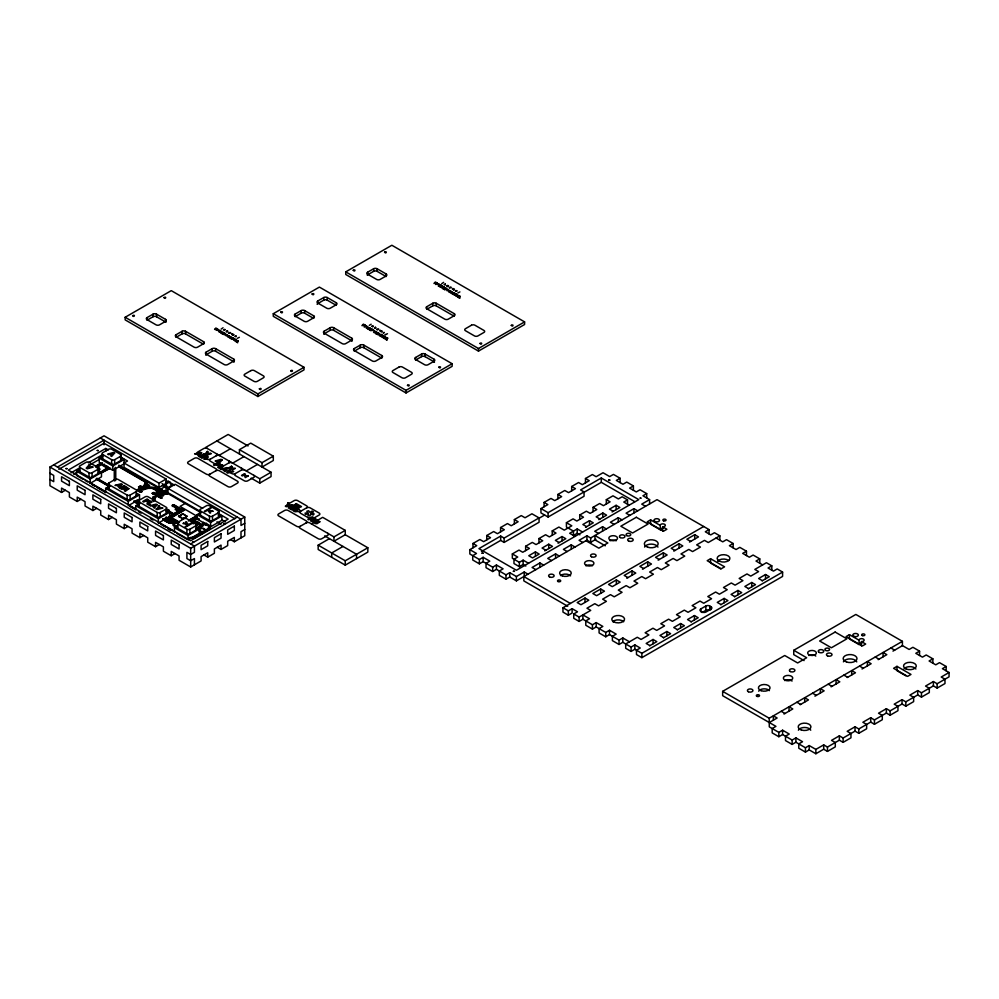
<?xml version="1.0" encoding="UTF-8"?>
<svg xmlns="http://www.w3.org/2000/svg" width="999" height="999" viewBox="0 0 999 999"><rect width="100%" height="100%" fill="white"/><g stroke="black" fill="none" stroke-linecap="round" stroke-linejoin="round"><path stroke-width="1.5" d="M153.334 500.199L153.334 497.415M154.096 500.437L154.096 497.402M154.957 500.511L154.97 497.552M157.367 491.683C157.13 493.643 155.819 491.121 156.868 492.769M224.45 330.02L223.476 329.857L224.825 329.533M185.152 503.459L180.032 506.418L196.84 516.121M102.398 463.961L103.809 464.86L104.433 464.185M159.977 488.923L159.091 489.323L161.463 489.71M196.591 527.934C200.137 526.161 201.548 524.013 203.609 522.215M107.392 466.783L105.906 467.457L101.374 464.61L97.14 467.382A3.209 1.848 0 0 1 99.788 468.968L99.251 469.055A2.66 1.536 0 0 0 96.516 467.682M174.563 523.364L174.6 525.099L177.273 526.635M198.077 528.209L202.585 526.186A1.498 0.862 0 0 0 202.959 525.824C204.121 522.402 207.193 527.522 207.817 524.338L206.768 523.738M456.531 291.296L455.407 290.946L456.78 290.721M381.031 331.768L382.093 331.094L381.493 331.73M453.496 289.935L454.557 289.26L453.958 289.897M375.786 333.142C376.76 331.218 380.469 333.529 377.485 334.128A1.286 0.737 0 0 1 376.685 334.103L375.836 333.616M153.346 497.39L160.402 493.531M162.263 494.28L160.939 494.717L161.95 493.581L159.877 492.382L157.405 492.669L159.977 492.195L153.259 488.324L145.517 488.324L143.681 489.597L142.557 488.948C148.639 484.74 160.19 488.536 162.275 494.255M166.321 510.139L167.083 509.665A1.498 0.862 0 0 1 168.681 509.802L168.993 510.027A1.486 0.862 0 0 1 169.193 510.427L168.918 511.063L173.689 513.761L179.221 510.564L176.91 510.089A1.486 0.862 0 0 1 176.086 510.027L175.287 509.54A1.486 0.862 0 0 1 175.212 509.115L176.811 508.279L173.789 506.568A1.486 0.862 0 0 1 173.027 506.493L172.315 506.118A1.486 0.862 0 0 1 172.215 505.444L172.365 505.244M152.872 497.227L152.81 500.199M108.529 467.057L100.787 472.052M206.318 523.563L204.845 524.3L206.019 522.976M199.026 454.508L200.087 453.259L197.889 453.846L206.868 459.165A2.448 1.411 0 0 0 210.327 459.165L216.346 455.694A2.448 1.411 0 0 1 219.805 455.694M225.262 469.755L226.323 468.506L224.126 469.093M436.988 282.942L435.651 284.453L438.786 283.966L436.501 284.253L437.437 283.192L435.352 281.993L433.978 283.479L436.975 282.929M364.56 326.436L365.534 325.349L363.386 324.113L361.963 325.637L365.06 325.075L364.198 326.935L366.92 326.149L364.56 326.448M152.909 497.19C165.747 492.869 144.78 495.916 156.993 492.869M173.651 523.089L176.786 521.053L177.46 521.441L174.026 523.214L174.026 525.199L176.536 526.648M197.153 527.934L203.209 524.163L202.822 522.976L204.67 523.301L202.21 525.961L197.54 528.046M192.382 522.976L193.044 520.254L191.109 519.355L193.431 520.129M157.392 491.446L156.169 491.87L157.692 491.296L153.084 488.648M452.822 289.348L453.971 289.086L452.997 289.26M162.05 490.184L160.34 491.096L159.84 490.209M163.561 491.021L161.576 492.607L164.186 494.555L160.315 495.317L160.939 497.24L159.765 497.602M165.672 492.232C162.825 495.092 159.74 490.809 166.121 490.334L166.121 486.001L162.063 483.653M294.405 509.74C295.617 512.524 295.879 509.965 295.329 508.291A1.636 0.937 0 0 1 296.466 508.004C305.407 513.261 292.357 505.681 297.515 510.764A1.523 0.874 0 0 1 297.015 511.426C295.679 512.499 291.471 510.839 293.469 509.203M221.116 329.108L223.052 327.772M441.708 283.716L443.631 282.367M191.546 518.693L188.636 520.354M231.756 334.365L232.542 333.991M172.427 505.194L174.076 504.882L183.791 510.551L171.191 517.832L168.781 516.57M383.828 333.042L382.929 332.779L384.228 332.38M231.968 334.228L231.818 334.078A12.762 7.368 0 0 1 232.268 333.816L232.305 333.791M379.72 330.644L379.932 330.519A12.762 7.368 0 0 1 380.394 330.257L380.432 330.232M452.185 288.811L452.397 288.674A12.762 7.368 0 0 1 452.859 288.411L452.897 288.399M232.505 334.603L233.329 334.428M233.379 335.289L233.978 334.653L232.18 334.927M380.357 331.181L381.531 330.894L380.469 331.131M385.639 334.802L384.94 334.69L387.487 333.741M226.848 331.78L226.885 331.755A8.204 4.733 0 0 1 227.16 331.606M125.162 317.27L171.266 290.647L304.008 367.282L304.008 369.892L257.904 396.516L125.162 319.88L125.162 317.27L257.904 393.906L304.008 367.282M165.547 321.965L156.518 316.745A2.448 1.411 0 0 0 153.047 316.745L147.028 320.229L147.028 317.62L153.047 314.148A2.448 1.411 0 0 1 156.518 314.148L165.547 319.355L165.547 321.965A2.448 1.411 0 0 1 165.934 322.252M176.049 334.752L182.08 331.268A2.448 1.411 0 0 1 185.539 331.268L203.596 341.695L203.596 344.305L185.539 333.878A2.448 1.411 0 0 0 182.08 333.878L176.049 337.35L176.049 334.752A2.448 1.411 0 0 0 176.049 336.75L194.118 347.177A2.448 1.411 0 0 0 197.577 347.177L203.596 343.693A2.448 1.411 0 0 0 203.596 341.695M205.769 355.032A2.448 1.411 0 0 1 206.156 354.732L206.156 352.123L212.175 348.651A2.448 1.411 0 0 1 215.634 348.651L233.704 359.078L233.704 361.688A2.448 1.411 0 0 1 234.091 361.975M273.276 313.711L319.393 287.088L452.135 363.723L452.135 366.333L406.019 392.957L273.276 316.321L273.276 313.711L406.019 390.347L452.135 363.723M345.741 271.865L391.858 245.255L524.6 321.89L524.6 324.5L478.484 351.111L345.741 274.475L345.741 271.865L478.484 348.514L524.6 321.89M235.689 336.626L234.815 336.338L236.189 336.114M206.156 354.732L212.175 351.261A2.448 1.411 0 0 1 215.634 351.261L233.704 361.688M295.155 314.061L301.174 310.589A2.448 1.411 0 0 1 304.633 310.589L313.661 315.796L313.661 318.406L304.633 313.187A2.448 1.411 0 0 0 301.174 313.187L295.155 316.671L295.155 314.061A2.448 1.411 0 0 0 295.155 316.059L304.183 321.278A2.448 1.411 0 0 0 307.642 321.278L313.661 317.794A2.448 1.411 0 0 0 313.661 315.796M317.744 303.621L317.744 301.011L323.763 297.54A2.448 1.411 0 0 1 327.222 297.54L336.263 302.747L336.263 305.357L327.222 300.15A2.448 1.411 0 0 0 323.763 300.15L317.744 303.621A2.448 1.411 0 0 0 317.108 304.258M367.62 274.825L367.62 272.228L373.638 268.743A2.448 1.411 0 0 1 377.098 268.743L386.126 273.963L386.126 276.561L377.098 271.353A2.448 1.411 0 0 0 373.638 271.353L367.62 274.825A2.448 1.411 0 0 0 367.232 275.125M65.31 490.247L61.551 492.42L49.95 485.726L49.95 467.045L104.033 435.814L244.755 517.057L244.755 535.739L234.34 541.758L230.582 539.585M57.48 467.045L104.033 440.159L104.033 444.83M58.804 469.318L104.033 443.206L166.134 479.045L166.134 483.991A2.897 1.673 60 0 0 168.182 487.549L171.94 485.377A2.897 1.673 60 0 1 169.892 481.818L166.134 483.991M108.329 449.925L105.769 448.451L68.294 470.079L190.672 540.734L228.147 519.105L217.782 513.124M70.966 472.877L78.996 468.244M88.374 462.837L101.748 455.107M82.792 479.12L76.636 475.561L76.636 471.216L79.146 469.767M124.063 463.811L112.775 470.329L99.238 462.512L99.238 458.166L102.997 455.994M101.111 457.954L102.622 457.08M73.664 474.2L77.697 471.878M90.834 464.298L98.764 459.715M323.788 334.091A2.448 1.411 0 0 1 324.176 333.791L324.176 331.193L330.194 327.709A2.448 1.411 0 0 1 333.654 327.709L351.71 338.137L351.71 340.746A2.448 1.411 0 0 1 352.098 341.034M324.176 333.791L330.194 330.319A2.448 1.411 0 0 1 333.654 330.319L351.71 340.746M95.429 466.246L100.637 463.236M95.829 466.446L102.36 462.674M95.954 467.245L101.324 464.135L106.843 466.82L105.432 466.246M80.02 467.52L89.048 472.739A2.123 1.224 0 0 0 92.058 472.739L98.077 469.255A2.123 1.224 0 0 0 98.077 467.52L89.048 462.312A2.123 1.224 0 0 0 86.039 462.312L80.02 465.784A2.123 1.224 0 0 0 80.02 467.52L80.02 471.865L89.048 477.085A2.123 1.224 0 0 0 92.058 477.085L98.077 473.601A2.123 1.224 0 0 0 98.426 472.127M102.622 454.47L111.651 459.69A2.123 1.224 0 0 0 114.66 459.69L120.679 456.218A2.123 1.224 0 0 0 120.679 454.47L111.651 449.263A2.123 1.224 0 0 0 108.641 449.263L102.622 452.734A2.123 1.224 0 0 0 102.622 454.47L102.622 458.816L111.651 464.036A2.123 1.224 0 0 0 114.66 464.036L120.679 460.564L120.679 454.47M100.887 472.44L108.267 467.644L109.478 468.344L99.925 473.339M90.185 479.033L101.473 472.515L101.473 476.86L90.185 483.379L90.185 479.033L76.636 471.216M99.238 458.166L112.775 465.984L124.063 459.478L120.367 457.342M101.636 472.777L110.652 468.106M375.187 328.346L376.036 327.809L375.474 327.335M447.652 286.501L448.526 285.926L447.689 285.589M109.041 482.917L115.06 479.433A2.123 1.224 0 0 1 118.082 479.433L136.139 489.86A2.123 1.224 0 0 1 136.139 491.608L136.139 495.941L130.12 499.425A2.123 1.224 0 0 1 127.11 499.425L109.041 488.998L109.041 482.917A2.123 1.224 0 0 0 109.041 484.652L127.11 495.079A2.123 1.224 0 0 0 130.12 495.079L136.139 491.608M61.551 492.42L61.551 488.074L69.381 492.594L69.381 496.94L77.223 501.461L80.981 499.288M105.657 492.682L105.657 488.349L109.415 486.176M107.542 488.124L109.041 487.262A2.123 1.224 0 0 0 109.041 488.998M354.27 348.564L360.289 345.092A2.448 1.411 0 0 1 363.761 345.092L381.818 355.519L381.818 358.129L363.761 347.702A2.448 1.411 0 0 0 360.289 347.702L354.27 351.173L354.27 348.564A2.448 1.411 0 0 0 354.27 350.562L372.34 360.989A2.448 1.411 0 0 0 375.799 360.989L381.818 357.517A2.448 1.411 0 0 0 381.818 355.519M426.748 306.73L432.767 303.259A2.448 1.411 0 0 1 436.226 303.259L454.283 313.686L454.283 316.283L436.226 305.856A2.448 1.411 0 0 0 432.767 305.856L426.748 309.34L426.748 306.73A2.448 1.411 0 0 0 426.748 308.728L444.805 319.156A2.448 1.411 0 0 0 448.264 319.156L454.283 315.684A2.448 1.411 0 0 0 454.283 313.686M457.792 292.969L459.902 291.92M77.223 501.461L77.223 497.115L85.052 501.648L85.052 505.993L92.882 510.514L96.653 508.341M119.843 456.568L127.51 461.001L124.051 462.999L158.991 483.179L166.134 479.045M203.808 457.255L202.085 458.241L201.124 457.692L205.532 455.144C211.651 456.568 205.844 459.802 203.946 459.315L204.783 457.817M105.657 488.349L128.234 501.373L139.523 494.855L139.523 499.2L128.234 505.719M168.644 481.181L166.134 482.629A2.872 1.661 60 0 1 168.157 481.456L173.102 484.303A2.91 1.686 60 0 1 174.313 485.452M124.063 459.478L124.051 467.345L158.991 487.512L166.134 483.391M139.148 500.299L145.167 496.815A2.123 1.224 0 0 1 148.177 496.815L166.234 507.242A2.123 1.224 0 0 1 166.234 508.978L166.234 513.324L160.215 516.808A2.123 1.224 0 0 1 157.205 516.808L139.148 506.381L139.148 500.299A2.123 1.224 0 0 0 139.148 502.035M166.121 486.001L158.853 490.222L159.915 489.473M219.131 455.307L230.419 448.788M92.882 510.514L92.882 506.168L100.724 510.689L100.724 515.034L108.554 519.555L112.325 517.382M135.764 510.064L135.764 505.719L139.523 503.546M157.792 492.894L158.704 492.544M137.65 505.506L139.148 504.632A2.123 1.224 0 0 0 139.148 506.381M200.287 511.376L168.019 492.732L168.019 488.386L175.162 484.265L234.927 518.768M154.995 497.539L158.779 495.379L158.267 496.94L159.74 497.564M161.538 494.193L159.74 495.217C161.813 496.878 157.904 497.764 159.478 496.303L159.503 495.142L161.776 494.33M239.448 449.65L250.737 443.131L273.314 456.168L273.314 460.514L262.025 467.033L262.025 462.687L239.448 449.65L239.448 453.996M210.327 459.165A2.448 1.411 0 0 0 210.327 461.163L219.355 466.383A2.448 1.411 0 0 0 222.814 466.383L228.833 462.899A2.448 1.411 0 0 1 232.305 462.899M209.877 474.2L215.896 470.729A2.448 1.411 0 0 1 219.355 470.729L237.412 481.156A2.448 1.411 0 0 1 237.412 483.154L231.393 486.625A2.448 1.411 0 0 1 227.934 486.625L209.877 476.198A2.448 1.411 0 0 1 209.877 474.2A2.448 1.411 0 0 1 206.418 474.2L188.349 463.773A2.448 1.411 0 0 1 188.349 461.775L194.38 458.304A2.448 1.411 0 0 1 197.839 458.304L215.896 468.731A2.448 1.411 0 0 1 215.896 470.729M232.68 463.124L243.968 456.605M434.09 361.838L425.062 356.631A2.448 1.411 0 0 0 421.59 356.631L415.572 360.102L415.572 357.492L421.59 354.021A2.448 1.411 0 0 1 425.062 354.021L434.09 359.228L434.09 361.838A2.448 1.411 0 0 1 434.478 362.137M108.554 519.555L108.554 515.209L116.396 519.742L116.396 524.088L124.226 528.608L127.984 526.436M136.676 500.437L157.205 512.462A2.123 1.224 0 0 0 160.215 512.462L166.234 508.978M222.814 466.383A2.448 1.411 0 0 0 222.814 468.381L231.855 473.588A2.448 1.411 0 0 0 235.314 473.588L241.333 470.117A2.448 1.411 0 0 1 244.792 470.117M158.341 518.756L169.63 512.237L169.63 516.583L158.341 523.101L158.341 518.756L135.764 505.719M246.229 470.941L257.505 464.423M262.025 462.687L273.314 456.168M169.793 516.458L171.528 517.195L169.343 516.72M170.529 516.033L172.477 516.645L170.754 515.909M124.226 528.608L124.226 524.263L132.068 528.783L132.068 533.129L139.897 537.649L143.656 535.476M174.6 523.314L175.812 522.677L177.148 523.439M177.185 523.026L179.37 522.552M174.463 532.042L174.463 527.697L176.973 526.248M218.207 513.823L221.89 515.959L221.89 520.304L210.614 526.81L197.065 518.993L197.065 514.647L200.824 512.475M248.077 445.954L228.159 434.453L205.582 447.477L259.765 478.758L271.054 472.24L271.054 476.585L259.765 483.104L251.149 478.134M198.951 514.435L200.449 513.561A2.123 1.224 0 0 0 200.449 515.297L209.478 520.516A2.123 1.224 0 0 0 212.487 520.516L218.506 517.045L218.506 510.964L209.478 505.744A2.123 1.224 0 0 0 206.468 505.744L200.449 509.215A2.123 1.224 0 0 0 200.449 510.964L200.449 515.297M191.658 518.606L194.705 516.845L197.165 518.493M188.249 521.003L188.923 520.616M192.795 523.064L193.469 520.204M192.782 523.601L196.441 521.478L199.837 523.439L196.166 525.549M139.897 537.649L139.897 533.304L147.727 537.837L147.727 542.182L155.569 546.703L159.328 544.53M177.847 522.265A2.123 1.224 0 0 0 177.847 524L186.888 529.22A2.123 1.224 0 0 0 189.897 529.22L195.916 525.736A2.123 1.224 0 0 0 195.916 524L186.888 518.793A2.123 1.224 0 0 0 183.878 518.793L176.91 522.864L176.236 522.477L178.409 522.002M200.449 510.964L209.478 516.171A2.123 1.224 0 0 0 212.487 516.171L218.506 512.699A2.123 1.224 0 0 0 218.506 510.964M177.51 526.86A2.123 1.224 0 0 0 177.847 528.346L186.888 533.566A2.123 1.224 0 0 0 189.897 533.566L195.916 530.082A2.123 1.224 0 0 0 196.254 528.608M188.012 535.514L199.3 528.995L199.3 533.341L188.012 539.86L188.012 535.514L174.463 527.697M197.065 514.647L210.614 522.465L221.89 515.959M190.672 543.943L237.225 517.057M155.569 546.703L155.569 542.357L163.399 546.878L163.399 551.223L171.241 555.744L175 553.571M49.95 467.045L190.672 548.289L244.755 517.057M244.755 523.289L240.996 525.462L240.996 519.23L100.275 437.987M244.755 529.507L240.996 531.68L240.996 537.912M292.994 505.494L294.093 504.87L299.288 507.867L298.189 508.503L292.682 505.344L288.274 507.892L291.621 509.827L292.445 509.353L290.06 507.979L291.146 507.355L294.031 508.154L291.895 506.93L292.844 506.381L295.167 507.717L295.979 507.255M171.241 555.744L171.241 551.398L179.071 555.931L179.071 560.277L190.672 566.97L201.086 560.951L201.086 556.605L207.73 552.772L207.73 557.117L203.971 554.944M207.73 557.117L214.385 553.271L214.385 548.926L221.041 545.092L221.041 549.438L217.27 547.265M221.041 549.438L227.685 545.591L227.685 541.246L234.34 537.412L234.34 541.758M300.624 511.301L306.656 507.829A2.448 1.411 0 0 1 310.115 507.829L319.143 513.036A2.448 1.411 0 0 1 319.143 515.034L313.124 518.518A2.448 1.411 0 0 1 309.665 518.518L300.624 513.299A2.448 1.411 0 0 1 300.624 511.301A2.448 1.411 0 0 1 297.165 511.301L288.137 506.093A2.448 1.411 0 0 1 288.137 504.095L294.156 500.611A2.448 1.411 0 0 1 297.615 500.611L306.656 505.831A2.448 1.411 0 0 1 306.656 507.829M306.193 522.864A2.448 1.411 0 0 0 306.193 520.866L288.137 510.439A2.448 1.411 0 0 0 284.678 510.439L278.659 513.911A2.448 1.411 0 0 0 278.659 515.909L296.715 526.336A2.448 1.411 0 0 0 300.175 526.336L306.193 522.864A2.448 1.411 0 0 1 309.665 522.864L333.966 536.888L345.254 530.382L345.254 534.727L367.832 547.752L367.832 552.097L345.254 565.134L318.169 549.487L318.169 545.154L329.445 538.636M311.388 523.863L322.677 517.345L345.254 530.382M345.254 534.727L333.966 541.233L333.966 536.888M342.994 546.453L331.705 552.971L331.705 557.317M318.169 545.154L345.254 560.789L367.832 547.752M472.977 547.827L472.977 543.481L479.87 539.497L483.628 541.67L490.534 537.687L486.775 535.514L486.775 539.86M486.775 535.514L493.668 531.53L497.427 533.703L504.333 529.72L500.574 527.547L500.574 531.893M500.574 527.547L507.467 523.563L511.226 525.736L518.131 521.753L514.373 519.58L514.373 523.926M514.373 519.58L521.266 515.596L525.037 517.769L531.93 513.786L539.073 517.907L539.073 522.252L504.133 542.42L500.674 540.422L481.481 551.498M544.093 506.755L544.093 502.41L550.986 498.439L554.757 500.611L561.65 496.628L557.892 494.455L557.892 498.801M557.892 494.455L564.785 490.472L568.543 492.644L575.449 488.661L571.678 486.488L571.678 490.834M571.678 486.488L578.583 482.505L582.342 484.677L589.235 480.694L585.476 478.521L585.476 482.867M585.476 478.521L592.37 474.537L596.128 476.71L603.034 472.739L609.677 476.573L613.448 474.4L620.092 478.246L620.092 482.592M527.996 574.163L524.225 571.99L516.396 576.51L509.74 572.677L505.981 574.85L496.441 569.343L492.682 571.515L486.026 567.669L486.026 563.324L489.785 561.151L483.141 557.317L479.37 559.49L469.83 553.983L469.83 549.637L476.735 545.654L472.977 543.481M539.073 517.907L504.133 538.074L500.674 536.076L478.921 548.638L516.396 570.267L638.773 499.612L601.298 477.984L580.581 489.935L584.053 491.933L584.053 496.278L548.101 517.032L540.958 512.912L540.958 508.566L547.852 504.582L544.093 502.41M540.958 508.566L548.101 512.687L584.053 491.933M539.472 518.019L544.642 515.034M584.465 492.045L601.298 482.33L634.752 501.648M620.092 478.246L616.333 480.419L622.989 484.253L626.748 482.08L633.403 485.926L633.403 490.272M469.83 549.637L476.486 553.471L472.727 555.644L472.727 559.989L479.37 563.836L483.141 561.663L492.682 567.17L496.441 564.997L503.096 568.831L499.325 571.003L499.325 575.349L505.981 579.195L509.74 577.022L516.396 580.856L586.913 540.147L590.671 542.32L595.891 539.31M528.521 563.274L523.126 560.152L519.355 562.325L512.337 558.279L512.337 553.933L518.993 550.087L522.752 552.26L529.408 548.426L525.636 546.253L525.636 550.599M525.636 546.253L532.292 542.407L536.051 544.58L542.707 540.746L538.948 538.573L538.948 542.919M538.948 538.573L545.591 534.727L549.363 536.9L556.006 533.066L552.247 530.894L552.247 535.227M552.247 530.894L558.903 527.047L564.285 530.157L571.815 525.811L566.421 522.702L566.421 527.047L573.451 531.106L573.451 535.452L577.21 533.279L579.907 534.827M566.421 522.702L573.076 518.868L576.835 521.041L583.491 517.195L579.732 515.022L579.732 519.368M579.732 515.022L586.376 511.188L590.134 513.361L596.79 509.515L593.031 507.342L593.031 511.688M593.031 507.342L599.675 503.496L603.446 505.669L610.089 501.835L606.331 499.662L606.331 504.008M606.331 499.662L612.986 495.816L618.381 498.938L622.14 496.765L627.534 499.875L627.534 504.22M633.403 485.926L629.632 488.099L636.288 491.933L640.047 489.76L646.703 493.606L646.703 497.952M535.427 551.898L528.771 555.731L532.529 557.904L539.185 554.07L535.427 551.898L535.427 556.243M544.73 550.861L552.484 546.391L548.726 544.218L542.07 548.051L545.841 550.224M558.041 543.181L565.796 538.711L562.025 536.538L555.382 540.372L559.14 542.544M585.514 527.322L593.269 522.839L589.51 520.666L582.854 524.512L586.625 526.685M598.826 519.642L606.58 515.159L602.809 512.986L596.166 516.833L599.924 519.005M612.125 511.963L619.88 507.48L616.121 505.307L609.465 509.153L613.224 511.326M582.604 532.042L577.21 528.933L569.68 533.279L575.074 536.388M627.534 499.875L623.776 502.047L629.158 505.157M512.337 553.933L517.732 557.042L513.973 559.215L513.973 563.561L519.355 566.67L523.126 564.497L525.824 566.058M646.703 493.606L642.944 495.779L649.587 499.612L649.587 503.958M543.668 565.122L539.897 562.949L532.067 567.469L535.826 569.642M559.328 556.068L555.569 553.896L547.739 558.416L551.498 560.589M574.999 547.027L571.241 544.855L563.411 549.375L567.17 551.548M709.065 533.953L709.065 529.607L657.03 499.662L590.671 537.974L586.913 535.801L579.07 540.322L582.842 542.494M606.343 528.933L602.584 526.76L594.742 531.281L598.513 533.454M622.015 519.88L618.256 517.707L610.414 522.227L614.173 524.4M637.687 510.839L633.915 508.666L626.086 513.186L629.845 515.359M649.587 499.612L641.758 504.133L645.516 506.306M650.611 519.867L650.611 524.213L660.264 529.782L660.264 525.437L650.611 519.867L647.227 521.828L663.498 531.218L666.882 529.258L662.637 526.798L662.637 531.143A2.547 1.474 0 0 0 663.299 531.118M562.961 607.742L568.344 610.851L572.115 608.678L572.115 613.024L568.344 615.197L562.961 612.087L562.961 607.742L703.671 526.498M585.027 598.039L577.185 602.559L580.956 604.732L588.786 600.212L585.027 598.039L585.027 602.385M600.686 588.998L592.857 593.518L596.615 595.691L604.457 591.171L600.686 588.998L600.686 593.344M616.358 579.944L608.528 584.465L612.287 586.638L620.129 582.117L616.358 579.944L616.358 584.29M626.81 578.259L635.789 573.076L632.03 570.904L624.2 575.424L627.959 577.597M642.482 569.218L651.46 564.023L647.702 561.85L639.872 566.383L643.631 568.543M658.154 560.164L667.132 554.982L663.373 552.809L655.531 557.33L659.303 559.502M673.813 551.123L682.804 545.929L679.045 543.756L671.203 548.289L674.974 550.461M689.485 542.07L698.476 536.888L694.717 534.715L686.875 539.235L690.634 541.408M709.065 529.607L705.306 531.78L710.701 534.902L714.46 532.729L719.854 535.839L719.854 540.184M585.564 620.791L582.892 619.255L579.133 621.428L573.738 618.306L573.738 613.973L577.509 611.8L572.115 608.678M573.738 613.973L579.133 617.082L590.734 610.389L586.975 608.216L594.805 603.683L598.563 605.856L606.405 601.336L602.634 599.163L610.476 594.642L614.235 596.815L622.077 592.295L618.306 590.122L626.148 585.601L629.907 587.762L637.737 583.241L633.978 581.068L641.82 576.548L645.579 578.721L653.408 574.2L649.65 572.027L657.479 567.507L661.251 569.68L669.08 565.147L665.322 562.974L673.151 558.453L676.922 560.626L684.752 556.106L680.993 553.933L688.823 549.413L692.582 551.585L700.424 547.052L696.665 544.88L704.495 540.359L708.254 542.532L719.854 535.839M771.802 570.179L771.802 565.834L768.044 568.006L773.438 571.116L777.197 568.943L782.592 572.065L782.592 576.411L641.87 657.642L636.475 654.532L636.475 650.187L640.247 648.014L634.852 644.904L631.093 647.077L622.802 642.295L619.043 644.467L612.387 640.621L612.387 636.288L616.158 634.115L609.502 630.269L605.744 632.442L596.203 626.935L592.432 629.108L585.789 625.262L585.789 620.916L589.547 618.743L582.892 614.909L582.892 619.255M585.789 620.916L592.432 624.762L596.203 622.589L602.847 626.435L599.088 628.596L599.088 632.941L605.744 636.788L609.502 634.615L619.043 640.122L622.802 637.949L629.457 641.795M733.154 547.864L733.154 543.518L729.395 545.691L736.051 549.525L739.809 547.352L746.465 551.198L746.465 555.544M710.589 558.728L707.192 560.689L721.203 568.781L724.587 566.82L710.589 558.728L710.589 563.074L720.766 568.955M746.465 551.198L742.694 553.371L749.35 557.205L753.109 555.044L759.764 558.878L759.764 563.224M759.764 558.878L756.006 561.051L762.649 564.897M700.823 611.813L700.823 608.915L705.868 606.006A2.722 1.573 0 0 1 709.727 606.006L711.013 606.743L711.013 609.64M771.802 565.834L766.42 562.724L754.819 569.418L758.578 571.59L750.749 576.111L746.977 573.938L739.148 578.458L742.906 580.631L735.077 585.152L731.318 582.979L723.476 587.512L727.235 589.685L719.405 594.205L715.646 592.032L707.804 596.553L711.575 598.726L703.733 603.246L699.974 601.073L692.132 605.606L695.903 607.779L688.061 612.3L684.303 610.127L676.473 614.647L680.232 616.82L672.389 621.341L668.631 619.168L660.801 623.701L664.56 625.874L656.73 630.394L652.959 628.221L645.129 632.742L648.888 634.914L641.058 639.435L637.287 637.262L625.699 643.968L625.699 648.301L631.093 651.423L634.852 649.25L641.87 653.309L782.592 572.065M649.612 645.791L656.818 641.633L653.059 639.46L646.166 643.443L649.924 645.616M663.398 637.837L670.616 633.666L666.845 631.493L659.952 635.476L663.711 637.649M677.197 629.87L684.402 625.711L680.644 623.538L673.751 627.522L677.509 629.695M690.983 621.902L698.201 617.744L694.442 615.571L687.537 619.555L691.308 621.728M720.716 604.745L727.921 600.586L724.163 598.413L717.257 602.397L721.028 604.57M734.502 596.778L741.72 592.619L737.949 590.446L731.056 594.43L734.814 596.603M748.301 588.823L755.506 584.652L751.748 582.479L744.854 586.463L748.613 588.636M762.087 580.856L769.305 576.698L765.534 574.525L758.641 578.508L762.399 580.669M702.085 612.537L705.868 610.352A2.722 1.573 0 0 1 709.727 610.352L709.727 606.006M946.165 670.841L946.165 666.495L942.394 668.668L949.05 672.502L949.05 676.847L937.137 683.728L933.378 681.555L925.549 686.076L929.307 688.249L929.307 692.594L921.478 697.115L917.706 694.942L905.806 701.822L902.035 699.65L894.205 704.17L897.964 706.343L897.964 710.689L890.134 715.209L886.375 713.036L874.462 719.917L870.703 717.744L862.861 722.265L866.633 724.437L866.633 728.783L858.79 733.303L855.032 731.131L843.119 738.011L839.36 735.838L831.53 740.359L835.289 742.532L835.289 746.877L827.459 751.398L823.688 749.225L815.858 753.745L809.202 749.912L805.444 752.085L798.788 748.239L798.788 743.893L802.547 741.72L795.903 737.886L792.145 740.059L782.604 734.552L778.833 736.725L772.19 732.879L772.19 728.533L775.948 726.36L722.652 695.691L722.652 691.345L784.727 655.506L797.652 662.961L806.68 657.754L793.755 650.287L793.755 654.632L804.095 660.601M793.755 650.287L855.843 614.447L902.409 641.333L902.409 645.679M849.425 634.652L849.425 638.998L859.078 644.567L859.078 640.222L849.425 634.652L846.041 636.613L862.312 646.003L865.696 644.043L861.45 641.583L861.45 645.928M722.652 691.345L769.205 718.231L902.409 641.333M769.205 722.577L777.135 718.006L773.363 715.833L773.363 720.179M784.003 714.035L792.806 708.953L789.035 706.78L789.035 711.126M800.149 704.707L808.466 699.912L804.707 697.739L804.707 702.085M814.947 696.166L824.138 690.858L820.379 688.686L820.379 693.031M831.093 686.837L839.809 681.817L836.051 679.645L836.051 683.99M847.239 677.522L855.481 672.764L851.722 670.591L851.722 674.937M862.037 668.98L871.153 663.723L867.382 661.55L867.382 665.896M878.183 659.652L886.825 654.67L883.054 652.497L883.054 656.842M892.981 651.111L902.484 645.629L909.14 649.462L912.899 647.29L919.555 651.136L919.555 655.481M769.205 718.231L769.292 726.872L778.833 732.379L782.604 730.207L789.247 734.04L785.489 736.213L785.489 740.559L792.145 744.405L795.903 742.232L805.444 747.739L809.202 745.566L815.858 749.4L823.688 744.879L827.459 747.052L839.36 740.184L843.119 742.357L850.961 737.824L850.961 733.478L847.189 731.318L855.032 726.785L858.79 728.958L870.703 722.09L874.462 724.263L882.292 719.73L882.292 715.396L878.533 713.224L886.375 708.691L890.134 710.863L902.035 703.995L905.806 706.168L913.635 701.635L913.635 697.302L909.877 695.129L917.706 690.596L921.478 692.769L933.378 685.901L937.137 688.074L944.979 683.553L944.979 679.208L941.22 677.035L949.05 672.502M919.555 651.136L915.796 653.309L922.439 657.142L926.21 654.969L932.854 658.816L932.854 663.161M896.977 666.345L893.593 668.306L907.604 676.398L910.988 674.437L896.977 666.345L896.977 670.691L905.893 675.836M932.854 658.816L929.095 660.988L935.751 664.822L939.51 662.649L946.165 666.495M369.305 325.337L371.166 324.213M447.44 285.689L446.653 286.001L447.802 285.389M161.863 497.427L162 497.564M236.176 336.551L236.026 336.026M456.768 291.159L456.618 290.534M224.8 330.032L224.775 329.395M445.379 284.64L445.354 283.991M372.914 326.473L372.814 325.836M237.163 338.386L239.348 337.312M159.465 490.434L153.809 487.425L143.993 487.712L149.588 485.576L147.278 484.003L147.502 481.655M445.042 285.002L444.068 284.465L445.254 284.053M372.577 326.835L371.628 326.173L372.939 325.974M233.179 335.402L233.341 334.478M229.345 333.216L230.257 333.017A2.647 1.523 0 0 0 230.694 332.929C230.919 331.88 227.248 333.167 229.108 333.279M449.937 287.824L450.736 287.637A2.647 1.523 0 0 0 451.273 287.525C451.423 286.351 447.802 287.899 449.687 287.887M377.46 329.658L378.371 329.458A2.647 1.523 0 0 0 378.808 329.37C379.083 328.309 375.199 329.658 377.222 329.72M168.906 518.568L169.73 518.081L170.217 519.005L171.978 517.832L179.408 522.14M447.602 286.513L447.49 286.501A8.204 4.733 0 0 1 447.752 286.214M226.149 331.431L227.173 330.769M374.363 327.872L375.337 327.235M195.205 521.965L198.639 524.038L197.69 524.975A1.399 0.812 0 0 1 196.279 525.437M161.538 489.76L166.371 492.544M177.61 509.115L182.043 511.126L181.356 511.513C180.906 510.402 172.702 508.728 177.61 509.09M199.188 519.043L193.993 517.694L196.89 518.806M199.176 519.355L194.867 519.43M190.384 537.425L193.356 537.4L202.797 531.955L202.223 531.568A2.66 1.536 0 0 0 204.583 530.282L208.479 528.646L208.466 524.762M190.534 537.737L193.544 537.737L209.003 528.808L209.003 525.112M189.073 537.986L193.781 537.949L209.365 528.946L209.428 526.348M189.198 538.286L194.118 538.186L209.728 529.17L209.965 525.874M196.316 525.124L197.24 524.475L194.505 522.976L194.43 519.655L192.745 518.406L192.07 518.806L194.006 519.705L193.794 523.826M167.957 493.469L167.083 493.956L166.446 492.594M105.407 465.359L104.608 465.059M153.059 488.648C148.701 486.238 144.668 490.784 141.746 489.373A1.498 0.862 0 0 1 141.371 489.735L138.461 491.158L137.125 489.935C141.234 486.301 144.331 487.999 145.142 481.98L118.544 466.608M227.335 330.881L227.922 331.368L226.873 331.88M170.654 515.409L172.54 514.385L167.183 511.276M203.446 528.771L203.846 528.546A3.209 1.848 0 0 0 202.497 528.209L202.223 528.508A2.66 1.536 0 0 1 203.459 528.771M733.154 543.518L726.51 539.672L722.739 541.845L716.096 538.011M890.896 647.976L894.654 650.149M875.224 657.017L878.983 659.19M859.552 666.071L863.311 668.244M843.88 675.112L847.639 677.285M605.282 545.816L594.942 539.847L594.942 535.501L607.867 542.969L598.838 548.176L585.913 540.721M828.208 684.165L831.98 686.338M812.537 693.206L816.308 695.379M796.877 702.26L800.636 704.432M781.206 711.3L784.964 713.473M570.392 603.446L523.838 576.56L523.838 580.906L567.732 606.256M216.87 440.959L271.054 472.24M324.675 535.876L356.543 554.27L356.543 558.616M168.019 488.386L202.635 508.379M162.45 485.514L168.906 489.248M221.666 519.705L225.549 521.953M118.819 465.209L200.824 512.549M216.958 521.865L221.079 524.138M119.705 465.984L146.578 481.493L146.741 484.153L149.063 485.489L147.565 486.363L146.503 485.751L138.486 490.821L137.412 490.422L145.754 485.314L144.705 484.715L145.679 484.153L145.679 481.843L118.831 466.346M160.951 493.856L160.202 494.293M197.54 517.432L196.553 517.307L197.34 517.919M106.319 465.734L107.517 466.433M99.001 471.091L101.473 472.515M196.84 527.584L199.3 528.995M136.863 493.331L139.523 494.855M137 500.187L139.648 501.71M166.159 517.007L168.806 518.543M166.171 517.457L170.192 519.78L173.639 519.243L170.03 520.017L165.921 517.657M136.364 500.599L139.048 502.147M96.853 478.209L108.754 485.077M97.802 479.195L109.94 486.201M135.577 500.998L139.623 503.334M165.26 518.144L170.654 521.253L174.588 519.792L170.492 521.49L165.022 518.344M97.565 479.408L109.703 486.413M135.34 501.211L139.385 503.546M96.029 478.958L109.403 486.675M134.141 501.048L139.498 504.145M164.922 518.831L170.28 521.915L175.549 520.342L170.117 522.152L164.685 519.03M133.903 501.261L139.248 504.358M133.754 501.61L139.148 504.732M163.024 518.843L169.68 522.689L172.415 522.689L175.824 520.504L176.498 520.891C172.29 524.587 166.633 522.914 162.75 519.043M176.186 526.798L173.626 525.312L173.601 523.151M163.886 520.129L169.231 523.189L173.027 523.201L173.152 525.449L175.724 526.96M90.035 482.992L105.494 491.92M130.782 506.481L134.828 508.816M159.228 522.902L174.813 531.893M85.252 480.531L87.712 481.955M176.923 533.466L186.776 539.148M91.958 484.54L94.593 486.063M97.228 487.587L105.132 492.145M129.733 506.306L134.952 509.315M161.301 524.537L165.285 526.835M167.944 528.359L170.592 529.895M138.411 511.6L141.071 513.136M150.374 518.506L153.022 520.029M167.682 528.558L170.342 530.094M53.709 464.872L194.43 546.116L194.43 552.335L190.672 554.507L186.913 552.335L186.913 558.566L190.672 560.739L194.43 558.566L194.43 564.797M49.95 473.264L53.709 475.437L53.709 481.668L49.95 479.495M375.012 328.334L375 328.196A8.204 4.733 0 0 1 375.287 328.047M194.905 519.492L194.955 521.903M859.078 640.222L859.053 640.034A2.547 1.474 0 0 1 861.75 638.648A2.547 1.474 0 0 1 864.135 640.209A2.547 1.474 0 0 1 861.45 641.583M859.078 644.567L859.053 644.38A2.547 1.474 0 0 1 861.75 642.994M660.264 525.437L660.239 525.249A2.547 1.474 0 0 1 662.936 523.863A2.547 1.474 0 0 1 665.322 525.424A2.547 1.474 0 0 1 662.637 526.798M660.264 529.782L660.239 529.595A2.547 1.474 0 0 1 662.936 528.209M937.137 683.728L937.137 688.074M933.378 681.555L933.378 685.901M921.478 692.769L921.478 697.115M917.706 690.596L917.706 694.942M905.806 701.822L905.806 706.168M902.035 699.65L902.035 703.995M890.134 710.863L890.134 715.209M886.375 708.691L886.375 713.036M874.462 719.917L874.462 724.263M870.703 717.744L870.703 722.09M858.79 728.958L858.79 733.303M855.032 726.785L855.032 731.131M843.119 738.011L843.119 742.357M839.36 735.838L839.36 740.184M827.459 747.052L827.459 751.398M823.688 744.879L823.688 749.225M815.858 749.4L815.858 753.745M809.202 745.566L809.202 749.912M805.444 747.739L805.444 752.085M795.903 737.886L795.903 742.232M792.145 740.059L792.145 744.405M782.604 730.207L782.604 734.552M778.833 732.379L778.833 736.725M765.534 574.525L765.534 578.871M751.748 582.479L751.748 586.825M737.949 590.446L737.949 594.792M724.163 598.413L724.163 602.759M705.868 606.006L705.868 610.352M694.717 534.715L694.717 539.06M694.442 615.571L694.442 619.917M680.644 623.538L680.644 627.884M679.045 543.756L679.045 548.101M666.845 631.493L666.845 635.839M663.373 552.809L663.373 557.155M653.059 639.46L653.059 643.806M647.702 561.85L647.702 566.196M641.87 653.309L641.87 657.642M634.852 644.904L634.852 649.25M633.915 508.666L633.915 513.011M632.03 570.904L632.03 575.249M631.093 647.077L631.093 651.423M622.802 637.949L622.802 642.295M619.043 640.122L619.043 644.467M618.256 517.707L618.256 522.052M616.121 505.307L616.121 509.652M609.502 630.269L609.502 634.615M605.744 632.442L605.744 636.788M602.809 512.986L602.809 517.332M602.584 526.76L602.584 531.106M601.298 477.984L601.298 482.33M596.203 622.589L596.203 626.935M592.432 624.762L592.432 629.108M590.671 537.974L590.671 542.32M589.51 520.666L589.51 525.012M586.913 535.801L586.913 540.147M579.133 617.082L579.133 621.428M577.21 528.933L577.21 533.279M571.241 544.855L571.241 549.2M568.344 610.851L568.344 615.197M562.025 536.538L562.025 540.884M555.569 553.896L555.569 558.241M548.726 544.218L548.726 548.563M548.101 512.687L548.101 517.032M539.897 562.949L539.897 567.282M524.225 571.99L524.225 576.336M523.126 560.152L523.126 564.497M519.355 562.325L519.355 566.67M516.396 576.51L516.396 580.856M509.74 572.677L509.74 577.022M505.981 574.85L505.981 579.195M504.133 538.074L504.133 542.42M500.674 536.076L500.674 540.422M496.441 564.997L496.441 569.343M492.682 567.17L492.682 571.515M483.141 557.317L483.141 561.663M479.37 559.49L479.37 563.836M478.484 348.514L478.484 351.111M436.226 303.259L436.226 305.856M432.767 303.259L432.767 305.856M425.062 354.021L425.062 356.631M421.59 354.021L421.59 356.631M406.019 390.347L406.019 392.957M377.098 268.743L377.098 271.353M373.638 268.743L373.638 271.353M363.761 345.092L363.761 347.702M360.289 345.092L360.289 347.702M345.254 560.789L345.254 565.134M333.654 327.709L333.654 330.319M330.194 327.709L330.194 330.319M327.222 297.54L327.222 300.15M323.763 297.54L323.763 300.15M304.633 310.589L304.633 313.187M301.174 310.589L301.174 313.187M259.765 478.758L259.765 483.104M257.904 393.906L257.904 396.516M215.634 348.651L215.634 351.261M212.487 516.171L212.487 520.516M212.175 348.651L212.175 351.261M210.614 522.465L210.614 526.81M209.478 516.171L209.478 520.516M195.916 525.736L195.916 530.082M190.672 548.289L190.672 566.97M189.897 529.22L189.897 533.566M186.888 529.22L186.888 533.566M185.539 331.268L185.539 333.878M182.08 331.268L182.08 333.878M177.847 524L177.847 528.346M166.721 490.684L166.721 493.581M160.215 512.462L160.215 516.808M158.991 483.179L158.991 487.512M157.205 512.462L157.205 516.808M156.518 314.148L156.518 316.745M154.42 500.449L154.42 497.44L161.089 493.281L159.877 492.719L158.704 493.419L160.777 493.506L153.659 497.452L153.659 501.598M153.047 314.148L153.047 316.745M130.12 495.079L130.12 499.425M128.234 501.373L128.234 504.27M127.11 495.079L127.11 499.425M115.759 468.044L115.759 480.257M115.235 467.32L115.235 480.644M114.66 459.69L114.66 464.036M114.81 468.681L114.81 480.631M114.273 469.08L114.273 480.769M112.775 465.984L112.775 470.329M111.651 459.69L111.651 464.036M105.769 448.451L105.769 451.348M98.077 469.255L98.077 473.601M92.058 472.739L92.058 477.085M89.048 472.739L89.048 477.085M165.547 319.355A2.448 1.411 0 0 1 165.547 321.353L159.528 324.837A2.448 1.411 0 0 1 156.056 324.837L147.028 319.618A2.448 1.411 0 0 1 147.028 317.62M233.704 359.078A2.448 1.411 0 0 1 233.704 361.076L227.685 364.548A2.448 1.411 0 0 1 224.213 364.548L206.156 354.121A2.448 1.411 0 0 1 206.156 352.123M300.175 526.336A2.448 1.411 0 0 0 300.175 528.334L318.244 538.761A2.448 1.411 0 0 0 321.703 538.761L327.722 535.289A2.448 1.411 0 0 0 327.722 533.291M386.126 273.963A2.448 1.411 0 0 1 386.126 275.961L380.107 279.433A2.448 1.411 0 0 1 376.648 279.433L367.62 274.226A2.448 1.411 0 0 1 367.62 272.228M235.314 473.588A2.448 1.411 0 0 0 235.314 475.586L244.343 480.806A2.448 1.411 0 0 0 247.802 480.806L253.821 477.335A2.448 1.411 0 0 0 253.821 475.324M241.333 468.119A2.448 1.411 0 0 1 241.333 470.117M228.833 460.901A2.448 1.411 0 0 1 228.833 462.899M216.346 453.696A2.448 1.411 0 0 1 216.346 455.694M197.839 453.958A2.448 1.411 0 0 1 197.839 451.96L203.858 448.476A2.448 1.411 0 0 1 207.317 448.476M808.903 655.544A4.358 2.522 0 0 1 815.771 656.068M843.406 661.837A6.918 3.996 0 0 1 850.112 658.903A6.918 3.996 0 0 1 856.767 661.887M784.677 680.581A4.683 2.697 0 0 1 792.057 681.043M758.716 691.196A5.807 3.347 0 0 1 763.748 688.86A5.807 3.347 0 0 1 769.392 690.646M904.083 668.831A6.381 3.684 0 0 1 910.089 666.645A6.381 3.684 0 0 1 915.883 669.018M798.401 730.207A6.381 3.684 0 0 1 804.57 727.472A6.381 3.684 0 0 1 810.738 730.207M375.961 333.691A1.286 0.737 0 0 1 375.911 333.216M717.694 561.213A6.381 3.684 0 0 1 728.696 560.551M612.637 621.703A6.381 3.684 0 0 1 623.701 621.703M610.089 540.759A4.358 2.522 0 0 1 616.258 540.759M644.592 547.052A6.918 3.996 0 0 1 651.298 544.118A6.918 3.996 0 0 1 657.954 547.102M585.851 565.796A4.683 2.697 0 0 1 592.482 565.709M560.539 575.611A5.807 3.347 0 0 1 570.579 575.861M336.263 302.747A2.448 1.411 0 0 1 336.263 304.745L330.232 308.229A2.448 1.411 0 0 1 326.773 308.229L317.744 303.009A2.448 1.411 0 0 1 317.744 301.011M434.09 359.228A2.448 1.411 0 0 1 434.09 361.226L428.072 364.71A2.448 1.411 0 0 1 424.612 364.71L415.572 359.49A2.448 1.411 0 0 1 415.572 357.492M351.71 338.137A2.448 1.411 0 0 1 351.71 340.135L345.691 343.619A2.448 1.411 0 0 1 342.232 343.619L324.176 333.191A2.448 1.411 0 0 1 324.176 331.193M700.823 608.915A2.897 1.673 0 0 0 700.823 611.288L702.01 611.975A2.872 1.661 0 0 0 706.068 611.975L711.013 609.115A2.91 1.686 0 0 0 711.013 606.743M166.234 511.588A2.123 1.224 0 0 1 166.234 513.324M136.476 494.468A2.123 1.224 0 0 1 136.139 495.941M218.506 515.297A2.123 1.224 0 0 1 218.506 517.045M80.02 471.865A2.123 1.224 0 0 1 79.47 470.679M120.679 458.816A2.123 1.224 0 0 1 120.679 460.564M102.622 458.816A2.123 1.224 0 0 1 102.285 457.342M98.489 470.304A2.66 1.536 0 0 0 99.238 469.455L99.788 469.368A3.209 1.848 0 0 1 98.426 470.729M139.036 491.545L139.935 491.333L139.036 491.545M142.283 491.408L141.396 491.733L142.283 491.408M199.226 523.538L199.65 523.926A1.386 0.799 0 0 0 199.525 523.126L198.152 522.752L199.226 523.538M148.576 500.786L147.502 501.411L146.029 500.699L147.352 499.937L148.576 500.786M219.38 464.248L218.294 464.872L216.833 464.16L218.144 463.399L219.38 464.248M373.201 330.244L372.028 330.207L373.201 330.244M201.686 531.568L201.323 531.855A3.209 1.848 0 0 1 199.987 531.493L200.462 531.306A2.66 1.536 0 0 0 201.698 531.568M205.132 529.782L204.608 529.882A2.66 1.536 0 0 0 204.158 529.17L204.383 528.833A3.209 1.848 0 0 1 205.132 529.782M166.758 510.364L174.675 515.384L175.349 514.985C170.916 514.448 169.618 509.378 166.758 510.364M172.677 505.619L182.317 510.964L182.992 510.576L174.226 505.282L172.677 505.619M227.697 335.289C226.673 332.904 223.838 337.212 227.697 335.289M368.656 327.66L367.794 326.96L366.321 327.684A1.274 0.737 0 0 0 366.371 328.147C369.992 329.982 364.985 326.723 368.656 327.66M376.011 331.893L375.149 331.206L373.676 331.918A1.274 0.737 0 0 0 373.726 332.392C377.322 334.228 372.415 330.931 376.011 331.893M448.876 290.284C447.714 287.737 444.805 292.32 448.876 290.284M220.454 332.505L221.591 333.279L223.501 332.417L221.179 332.854L221.94 331.506L220.454 332.505M219.031 331.393L220.667 331.256L219.031 331.393M198.776 529.807L199.325 529.795A2.66 1.536 0 0 1 201.548 528.521L201.398 528.221A3.209 1.848 0 0 0 198.776 529.807M227.997 336.563L229.633 336.438L228.034 336.488M235.339 340.809L236.988 340.671L235.389 340.721M314.66 521.865C318.231 525.699 319.668 517.657 314.66 521.865M376.336 333.316L378.159 333.167L376.386 333.216M384.478 338.012L386.301 337.862L384.528 337.924M449.2 291.658L450.961 291.508L449.238 291.571M457.092 296.216L458.866 296.079L457.092 296.216M162.375 495.454L161.551 495.504L162.375 495.454M165.072 493.893L165.584 493.531L165.072 493.893M155.894 491.683L155.894 491.683M164.186 495.067L164.186 495.067M65.922 468.581L66.97 468.631L65.922 468.581M513.386 571.278L514.435 571.328L513.386 571.278M128.871 488.711L125.3 491.321L124.338 490.759L125.162 489.26L121.503 489.135L125.911 486.588L128.871 488.711M235.627 339.585C234.091 341.433 232.193 339.285 234.39 338.698L235.627 339.585M384.79 336.663L383.141 337.874L383.079 336.913L381.393 336.863L383.429 335.676L384.79 336.663M457.405 294.905L455.806 296.079L455.307 294.905L454.095 295.092L456.081 293.956L457.405 294.905M97.253 450.474L98.302 450.561L97.253 450.474M132.642 315.672C134.203 318.157 135.614 313.836 132.642 315.672M163.973 297.577C165.534 300.075 166.945 295.754 163.973 297.577M192.645 541.733L193.694 541.808L192.645 541.733M259.365 388.836C260.926 391.321 262.337 387 259.365 388.836M280.756 312.113C282.317 314.598 283.741 310.277 280.756 312.113M290.697 370.741C292.257 373.239 293.669 368.918 290.697 370.741M312.088 294.018C313.649 296.516 315.06 292.195 312.088 294.018M353.234 270.267C354.782 272.764 356.206 268.444 353.234 270.267M384.565 252.185C386.113 254.67 387.537 250.362 384.565 252.185M407.48 385.277C409.041 387.762 410.464 383.441 407.48 385.277M438.811 367.182C440.372 369.68 441.783 365.359 438.811 367.182M479.957 343.431C481.506 345.929 482.929 341.608 479.957 343.431M511.276 325.349C512.837 327.834 514.26 323.514 511.276 325.349M482.055 553.171L483.104 553.246L482.055 553.171M640.109 498.101L641.158 498.176L640.172 498.026M310.464 514.173L310.04 515.946L307.979 515.771L308.504 513.948L305.419 514.285L305.095 513.099L308.167 512.849L306.793 511.251L308.641 510.739L309.877 512.35L312.113 511.063L313.536 511.888L311.301 513.174L314.161 513.923L313.261 514.985L310.464 514.173M149.862 501.023L147.914 502.147L145.28 501.136L143.694 502.047L142.732 501.486L147.14 498.938L149.862 501.023M220.654 464.485L218.706 465.609L216.071 464.597L214.498 465.509L213.524 464.947L217.932 462.4L220.654 464.485M373.788 330.357L370.492 330.569L372.54 329.395L373.788 330.357M218.531 331.231C220.267 334.59 222.465 328.771 218.531 331.231M227.497 336.413C229.67 339.423 231.094 333.928 227.497 336.413M234.852 340.659C236.763 343.619 238.699 338.386 234.94 340.522M448.663 291.496C450.999 294.73 452.522 288.823 448.663 291.496M456.568 296.054C458.891 299.288 460.352 293.394 456.568 296.054M138.574 486.85L139.66 486.625L138.574 486.85M184.49 510.027L183.391 509.702L184.49 510.027M187.163 516.308L185.302 517.494L186.626 516.296L184.927 515.322L187.163 516.308M319.842 521.778L317.145 523.626A2.772 1.598 0 0 1 315.397 523.563L313.574 522.514A2.772 1.598 0 0 1 313.474 521.503L317.245 519.955L319.842 521.778M386.875 337.974L385.626 338.823A1.286 0.737 0 0 1 384.815 338.798L383.978 338.311A1.274 0.737 0 0 1 383.928 337.849L385.676 337.138L386.875 337.974M154.395 494.193L156.88 494.28L159.278 492.882L154.458 494.143M127.547 488.561L126.598 489.11L124.887 488.299L126.136 487.587L127.547 488.561M235.077 339.535L233.966 339.423L235.077 339.535M207.155 457.117L206.219 457.667L204.508 456.855L205.744 456.131L207.155 457.117M384.178 336.601L382.954 336.476L384.178 336.601M456.805 294.842L455.619 294.717L456.805 294.842M230.682 337.262C228.821 340.584 234.753 335.864 230.856 338.087C232.717 334.765 226.785 339.485 230.682 337.262M379.32 334.091L379.245 335.627L381.293 334.453L379.495 334.99L379.57 333.454L377.535 334.628L379.308 334.078M311.725 518.131L310.614 520.891L311.576 521.453L315.984 518.906L315.085 518.381L312.125 520.092L313.224 517.307L312.262 516.758L307.854 519.293L308.766 519.817L311.713 518.119M452.097 292.407L452.023 293.893L454.008 292.757L452.272 293.294C454.27 289.722 447.889 294.792 452.085 292.407M162.6 495.442C162.65 497.265 164.872 494.068 162.675 495.392M166.958 493.369L165.359 493.981L166.958 493.369M224.001 523.601L225.025 523.751L224.063 523.538M608.803 479.982L609.827 480.119L608.803 479.982M158.666 505.594L157.592 508.091L155.881 509.078L156.855 509.64L162.899 508.041L159.053 507.829L159.753 506.231L158.666 505.594M229.47 469.068L228.396 471.553L226.673 472.539L227.647 473.101L233.691 471.503L229.845 471.291L230.557 469.692L229.47 469.068M288.099 502.697L287.013 505.182L285.302 506.181L286.276 506.73L292.32 505.132L288.474 504.92L289.186 503.321L288.099 502.697M157.942 491.658L158.716 491.883L157.942 491.658M122.065 484.365L119.306 487.862L117.295 485.564L114.997 485.377L121.066 483.791L122.065 484.365M157.118 504.695L154.358 508.204L152.347 505.906L150.05 505.706L156.119 504.133L157.118 504.695M201.673 452.922L198.913 456.418L196.903 454.12L194.605 453.921L200.687 452.347L201.673 452.922M227.909 468.169L225.15 471.665L224.138 471.078L224.787 470.317L220.841 469.168L226.923 467.594L227.909 468.169M178.646 516.121L180.782 515.322L178.646 516.121M120.479 484.702L119.418 485.951L118.269 485.302L120.467 484.69M155.532 505.044L154.47 506.293L153.322 505.631L155.519 505.032M89.198 464.797L86.214 468.169L87.3 468.793L93.182 467.095L92.183 466.521L88.087 467.732L90.185 465.372L89.198 464.797M217.407 328.896L216.159 330.294L219.068 329.857L216.945 330.12L217.819 329.133L215.884 328.009L214.598 329.395L217.382 328.883M114.623 453.059L111.651 456.431L110.652 455.856L112.775 453.509L108.666 454.707L107.667 454.133L113.536 452.435L114.623 453.059M152.422 493.106L153.059 493.169L152.422 493.106M207.355 451.398L204.37 454.77L205.457 455.394L211.338 453.696L210.339 453.121L206.244 454.333L208.341 451.973L207.355 451.398M222.14 459.927L219.156 463.299L218.157 462.724L220.28 460.377L216.171 461.575L215.172 461.001L221.041 459.303L222.14 459.927M153.247 492.619L154.383 492.682L153.334 492.582M195.267 516.52L196.541 516.87L195.317 516.495M165.459 494.255L166.708 494.193L165.459 494.255M182.105 508.916L183.379 509.265L182.155 508.891M140.26 490.709L141.496 490.834L140.26 490.709M140.197 492.02L141.371 492.182L140.197 492.02M160.814 498.039L161.763 498.214L160.814 498.039M181.169 517.494C180.881 521.053 187.812 515.896 182.854 518.469L181.169 517.494M140.26 485.839C138.736 486.925 142.732 485.789 140.31 485.814M182.517 513.886L180.794 514.885L182.854 514.123L184.915 514.885L182.517 513.886M223.851 332.617L222.015 333.678L223.851 332.617M222.977 333.866L224.55 334.752L223.539 334.166C228.646 335.14 222.864 331.968 225.137 333.753L222.977 333.866M232.68 337.712L231.393 339.098L234.178 338.586L232.68 337.712M238.262 340.934L236.413 341.995L237.725 342.744L237.163 342.033L238.262 340.934M250.886 370.629L244.867 374.101A2.448 1.411 0 0 0 244.867 376.099L253.896 381.318A2.448 1.411 0 0 0 257.355 381.318L263.374 377.834A2.448 1.411 0 0 0 263.374 375.836L254.345 370.629A2.448 1.411 0 0 0 250.886 370.629M439.56 284.428L438.174 285.901L441.183 285.352L439.56 284.428M441.408 285.489L439.435 286.626L441.408 285.489M442.07 285.876L440.684 287.35L443.693 286.8L442.07 285.876M370.005 327.934L367.957 329.108L369.78 329.72L368.781 329.146L370.005 327.934M443.918 286.938L441.945 288.074L443.344 288.886L442.744 288.124L443.918 286.938M371.69 328.908L369.655 330.082L371.69 328.908M445.566 287.887L443.581 289.023L445.079 289.897L444.38 289.061L447.04 288.736L445.566 287.887M381.518 334.578L380.095 336.114L383.191 335.552L381.518 334.578M454.233 292.894L452.847 294.368L455.844 293.818L454.233 292.894M124.088 485.539L119.68 488.074L120.654 488.636L125.062 486.088L124.088 485.539M387.712 338.149L385.664 339.335L387.113 340.159L386.501 339.373L387.712 338.149M460.227 296.353L458.254 297.49L460.015 298.089L459.053 297.54L460.227 296.353M203.709 454.095L199.3 456.63L200.262 457.192L204.67 454.645L203.709 454.095M162.3 490.459L160.789 491.333L163.049 490.896L162.3 490.459M164.41 491.67L162.899 492.544L165.16 492.107L164.41 491.67M151.261 501.323L146.853 503.858L149.588 505.444L150.399 504.97L148.626 503.958L152.223 501.873L151.261 501.323M222.053 464.785L217.645 467.332L220.379 468.906L221.204 468.444L219.43 467.42L223.027 465.347L222.053 464.785M399.001 367.07L392.982 370.542A2.448 1.411 0 0 0 392.982 372.54L402.01 377.759A2.448 1.411 0 0 0 405.469 377.759L411.488 374.275A2.448 1.411 0 0 0 411.488 372.277L402.46 367.07A2.448 1.411 0 0 0 399.001 367.07M471.466 325.224L465.447 328.708A2.448 1.411 0 0 0 465.447 330.706L474.475 335.914A2.448 1.411 0 0 0 477.934 335.914L483.953 332.442A2.448 1.411 0 0 0 483.953 330.444L474.925 325.224A2.448 1.411 0 0 0 471.466 325.224M231.468 466.221L228.509 467.919L229.42 468.444L232.367 466.745L231.468 466.221M235.227 468.394L232.28 470.092L231.368 467.869L235.227 468.394M171.928 515.222L171.254 515.609L173.439 516.096L171.928 515.222M172.889 514.672L172.215 515.059L174.388 515.534L172.889 514.672M174.8 513.561L174.126 513.961L176.299 514.435L174.8 513.561M175.749 513.011L175.075 513.411L177.26 513.886L175.749 513.011M176.711 512.462L176.036 512.849L178.209 513.336L176.711 512.462M177.672 511.913L176.985 512.3L179.171 512.787L177.672 511.913M178.621 511.363L177.947 511.75L180.132 512.225L178.621 511.363M179.583 510.814L178.896 511.201L181.081 511.675L179.583 510.814M244.48 473.738L241.521 475.437L242.42 475.961L245.379 474.25L244.48 473.738M172.003 518.294L170.504 519.168L172.677 518.693L172.003 518.294M248.239 475.899L245.279 477.609L244.38 475.387L248.239 475.899M183.666 523.126L182.954 523.538L188.074 524.213L186.176 521.69L185.464 522.09L186.838 523.926L183.666 523.126M210.452 507.779L204.283 511.338L204.945 511.713L211.114 508.154L210.452 507.779M189.885 520.067L189.198 520.454L191.383 520.941L189.885 520.067M190.834 519.517L190.16 519.905L192.345 520.379L190.834 519.517M193.706 517.857L193.019 518.256L195.205 518.731L193.706 517.857M208.828 510.214L208.104 510.639L209.99 513.161L210.702 512.762L209.328 510.926L213.212 511.313L208.828 510.214M191.221 523.126L185.052 526.698L185.714 527.072L191.883 523.513L191.221 523.126M206.094 524.125L205.457 524.5L207.305 524.825L206.094 524.125M199.937 531.031L199.55 531.256A3.209 1.848 0 0 1 198.764 530.232L199.313 530.194A2.66 1.536 0 0 0 199.763 530.906L199.937 531.031M207.73 541.47L201.086 545.317L201.086 549.662L207.73 545.816L207.73 541.47M221.041 533.791L214.385 537.637L214.385 541.982L221.041 538.136L221.041 533.791M234.34 526.111L227.685 529.957L227.685 534.303L234.34 530.457L234.34 526.111M296.303 503.596L295.204 504.233L300.387 507.23L301.498 506.593L296.303 503.596M636.326 517.27L620.829 526.211L632.567 532.991L648.064 524.038L636.326 517.27M835.139 632.055L819.642 640.996L831.38 647.777L846.877 638.823L835.139 632.055M152.959 493.506L152.298 493.419L152.959 493.506M180.782 517.27L178.596 516.421L180.782 517.27M160.951 490.01L160.252 490.01L160.951 490.01M195.767 521.678L198.089 522.277L197.14 521.74A1.386 0.799 0 0 0 195.767 521.678M69.381 481.306L61.551 476.773L61.551 481.118L69.381 485.651L69.381 481.306M85.052 490.347L77.223 485.826L77.223 490.172L85.052 494.692L85.052 490.347M100.724 499.4L92.882 494.867L92.882 499.213L100.724 503.746L100.724 499.4M116.396 508.441L108.554 503.921L108.554 508.266L116.396 512.787L116.396 508.441M132.068 517.494L124.226 512.962L124.226 517.307L132.068 521.828L132.068 517.494M147.727 526.535L139.897 522.015L139.897 526.361L147.727 530.881L147.727 526.535M163.399 535.589L155.569 531.056L155.569 535.402L163.399 539.922L163.399 535.589M179.071 544.63L171.241 540.109L171.241 544.455L179.071 548.975L179.071 544.63M862.424 635.601A1.598 0.924 0 0 0 864.872 634.84A1.598 0.924 0 0 0 862.524 634.003A1.598 0.924 0 0 0 862.424 635.601M756.792 696.291A1.598 0.924 0 0 0 759.465 695.878A1.598 0.924 0 0 0 757.504 694.742A1.598 0.924 0 0 0 756.792 696.291M748.388 691.745A2.772 1.598 0 0 0 752.909 690.821A2.772 1.598 0 0 0 749.275 689.023A2.772 1.598 0 0 0 748.388 691.745M853.87 636.326A2.772 1.598 0 0 0 858.328 635.289A2.772 1.598 0 0 0 854.557 633.578A2.772 1.598 0 0 0 853.87 636.326M846.578 662A6.918 3.996 0 0 0 856.992 658.578A6.918 3.996 0 0 0 846.653 655.082A6.918 3.996 0 0 0 846.578 662M827.597 655.906A2.772 1.598 0 0 0 832.005 654.795A2.772 1.598 0 0 0 828.121 653.146A2.772 1.598 0 0 0 827.597 655.906M825.611 650.411A2.335 1.349 0 0 0 829.507 649.762A2.335 1.349 0 0 0 826.598 648.139A2.335 1.349 0 0 0 825.611 650.411M819.105 652.359A2.772 1.598 0 0 0 823.7 651.573A2.772 1.598 0 0 0 820.229 649.675A2.772 1.598 0 0 0 819.105 652.359M808.903 654.757A4.358 2.522 0 0 0 816.208 653.633A4.358 2.522 0 0 0 810.863 650.549A4.358 2.522 0 0 0 808.903 654.757M790.284 671.528A2.772 1.598 0 0 0 794.854 670.704A2.772 1.598 0 0 0 791.333 668.831A2.772 1.598 0 0 0 790.284 671.528M784.814 680.057A4.683 2.697 0 0 0 792.607 678.746A4.683 2.697 0 0 0 786.737 675.511A4.683 2.697 0 0 0 784.814 680.057M761.126 690.684A5.807 3.347 0 0 0 770.042 687.999A5.807 3.347 0 0 0 761.563 684.877A5.807 3.347 0 0 0 761.126 690.684M801.373 730.007A6.381 3.684 0 0 0 810.951 726.81A6.381 3.684 0 0 0 801.373 723.626A6.381 3.684 0 0 0 801.373 730.007M905.893 668.855A6.381 3.684 0 0 0 916.22 666.57A6.381 3.684 0 0 0 907.629 662.549A6.381 3.684 0 0 0 905.893 668.855M613.661 621.803A6.381 3.684 0 0 0 624.338 620.154A6.381 3.684 0 0 0 616.52 615.634A6.381 3.684 0 0 0 613.661 621.803M719.505 561.238A6.381 3.684 0 0 0 729.832 558.953A6.381 3.684 0 0 0 721.241 554.932A6.381 3.684 0 0 0 719.505 561.238M663.611 520.816A1.598 0.924 0 0 0 666.058 520.067A1.598 0.924 0 0 0 663.711 519.218A1.598 0.924 0 0 0 663.611 520.816M557.979 581.505A1.598 0.924 0 0 0 560.651 581.093A1.598 0.924 0 0 0 558.691 579.969A1.598 0.924 0 0 0 557.979 581.505M549.575 576.96A2.772 1.598 0 0 0 554.095 576.036A2.772 1.598 0 0 0 550.461 574.238A2.772 1.598 0 0 0 549.575 576.96M655.057 521.54A2.772 1.598 0 0 0 659.502 520.504A2.772 1.598 0 0 0 655.744 518.793A2.772 1.598 0 0 0 655.057 521.54M647.764 547.215A6.918 3.996 0 0 0 658.179 543.793A6.918 3.996 0 0 0 647.839 540.297A6.918 3.996 0 0 0 647.764 547.215M628.783 541.121A2.772 1.598 0 0 0 633.191 540.009A2.772 1.598 0 0 0 629.308 538.361A2.772 1.598 0 0 0 628.783 541.121M626.798 535.626A2.335 1.349 0 0 0 630.694 534.989A2.335 1.349 0 0 0 627.784 533.354A2.335 1.349 0 0 0 626.798 535.626M620.292 537.574A2.772 1.598 0 0 0 624.887 536.788A2.772 1.598 0 0 0 621.415 534.89A2.772 1.598 0 0 0 620.292 537.574M610.089 539.984A4.358 2.522 0 0 0 617.394 538.848A4.358 2.522 0 0 0 612.05 535.764A4.358 2.522 0 0 0 610.089 539.984M591.47 556.755A2.772 1.598 0 0 0 596.041 555.919A2.772 1.598 0 0 0 592.519 554.045A2.772 1.598 0 0 0 591.47 556.755M586.001 565.272A4.683 2.697 0 0 0 593.793 563.96A4.683 2.697 0 0 0 587.924 560.726A4.683 2.697 0 0 0 586.001 565.272M562.312 575.899A5.807 3.347 0 0 0 571.228 573.214A5.807 3.347 0 0 0 562.749 570.092A5.807 3.347 0 0 0 562.312 575.899"/></g></svg>
